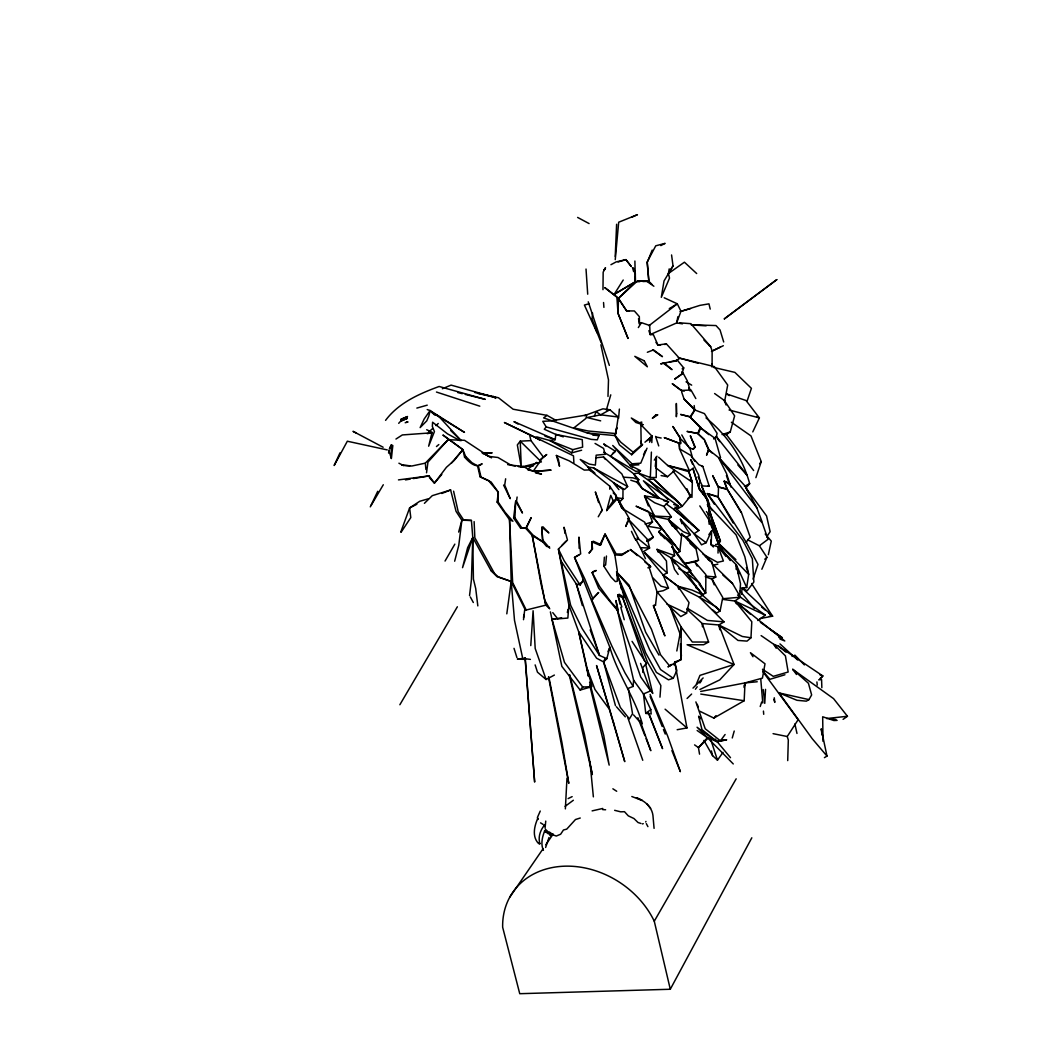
<?xml version="1.0" encoding="UTF-8"?>
<svg xmlns="http://www.w3.org/2000/svg" width="1046" height="1046" viewBox="0 0 1046 1046"><rect width="100%" height="100%" fill="white"/><g stroke="black" fill="none" stroke-linecap="round" stroke-linejoin="round"><path stroke-width="1.5" d="M480.088 476.78L488.404 480.467L498.288 492.195L497.112 502.093L509.533 519.757L512.919 521.235L505.113 512.318L498.223 502.145L498.288 492.195L491.045 481.958L480.088 476.78L477.564 465.862L471.968 462.711L465.601 456.37L462.868 449.636L443.112 435.162L462.868 449.636L464.568 457.128C468.556 461.561 476.022 469.314 482.154 463.77L477.564 465.862M712.352 510.553L709.502 506.63L709.515 504.25L701.408 485.292L707.188 500.524M656.404 456.775L656.208 477.538L650.324 477.525L638.335 473.04L633.667 473.76L610.433 456.174L603.647 452.238M602.98 289.677L603.163 272.117L605.15 268.626M616.303 498.824L620.696 500.929L622.906 498.55L622.998 489.541L593.618 467.928L588.074 467.065L580.242 459.456L589.277 464.084L595.383 465.117L596.155 455.18L605.176 454.291L603.568 448.394L595.043 443.439M671.336 664.458L667.949 666.903L680.946 659.634L681.299 627.286L670.185 607.281L657.071 591.918L649.017 566.984M736.136 569.259L736.201 564.683L718.118 546.77L711.175 544.848L710.718 540.102M591.892 541.828L591.801 549.412L589.003 553.138L592.52 548.993L591.892 541.828L599.711 545.214L600.875 544.652L605.046 534.048L616.159 553.988L622.435 554.04L628.973 550.51L621.599 555.374L614.826 554.851L605.046 534.048L599.711 545.214M718.027 553.086L718.118 546.77L726.002 556.524M787.716 760.612L788.318 740.032L787.246 736.515L798.137 719.713L762.678 671.375M607.988 396.473L608.497 379.907L600.901 344.762M618.513 298.476L618.016 313.277L628.018 338.394L618.016 313.277L616.879 296.894L604.771 287.611L618.513 298.476L626.632 310.91L629.3 311.237M708.887 534.624L711.646 530.793L711.175 544.848L713.411 546.966M714.366 504.224L707.344 493.607L718.171 497.138L718.524 487.253L712.679 475.59L718.171 486.887L727.323 489.554L724.237 481.369L727.323 489.554M682.031 371.513L681.927 374.193L674.683 379.11L683.064 373.082L687.261 380.77L690.242 390.812M650.324 477.525L651.397 452.107M651.802 442.576L652.076 436.221L640.858 424.689L640.4 422.532L641.826 422.153L640.61 423.512L640.4 422.532M615.231 256.466L616.617 224.262M700.022 711.332L713.843 718.079L744.177 700.742L745 682.92L762.442 678.109L765.005 663.805L750.427 652.704L752.976 656.731M549.555 547.058L546.6 546.391L542.743 541.867L532.257 535.552L525.746 528.348L521.862 527.916L514.92 517.796L515.704 501.204L522.451 513.037L516.541 501.06L517.116 497.02M565.363 808.885L566.971 778.185M686.83 609.125L702.232 623.547L718.864 624.972L737.992 640.44L747.04 641.106L750.976 637.772L751.799 621.729L734.867 601.019L722.76 599.384M765.528 689.366L764.757 703.357L763.214 689.549M741.666 594.272L742.019 588.022L746.7 587.525L748.675 574.359L744.883 556.877L736.123 534.924L709.502 506.63M739.757 595.383L740.503 583.812L736.201 564.683L746.7 587.525M530.767 645.604L533.094 610.759L535.186 648.455L546.104 679.508L554.38 675.062M614.826 554.851L617.258 570.488L617.258 581.301L615.375 581.602L610.942 577.013L603.738 566.004L604.379 557.178M564.971 533.395L564.056 527.249L567.481 540.115L558.407 549.085L568.893 605.111L578.713 631.849L596.625 658.235L603.607 661.935L620.33 707.423L629.391 718.929L632.542 713.751L628.306 688.333L633.131 686.424L633.588 680.188L617.428 610.341L615.963 600.548L618.068 609.674L617.428 610.341L640.727 676.997L650.612 690.883L643.46 693.956L645.761 713.398L649.828 713.869M659.974 697.159L660.85 685.535L647.513 662.196L622.841 597.998L617.807 595.017L620.069 604.287M388.615 453.114L388.837 450.264L391.335 458.462L392.838 445.531M568.893 605.111L567.847 618.055L552.013 619.389L550.392 611.884M618.591 418.269L619.376 409.091M592.585 313.055L592.049 319.056L596.547 331.307M615.244 259.656L618.683 222.223L637.432 214.665L631.889 217.163M606.458 556.027L605.634 564.984L603.738 566.004M673.977 664.916L674.709 662.026L680.946 659.634L681.404 654.901M693.38 467.98L689.484 470.805L679.482 448.812L679.312 443.243L664.223 437.607L680.619 443.779L679.952 437.424L672.879 426.467L680.462 438.705L689.719 447.714L692.191 456.579L691.498 456.605L694.975 461.312M655.267 466.411L656.09 458.383M523.536 617.755L523.889 614.617M469.549 595.579L471.419 579.824L472.779 537.5L471.419 520.437L463.744 520.137L458.187 511.677L453.598 491.189M655.502 605.203L653.384 605.438L664.89 635.916L653.462 605.909L655.502 605.203L657.071 591.918L663.19 590.715L668.486 588.087L663.099 575.012L644.571 552.785M523.497 619.69L524.817 608.968L511.193 581.484L509.533 519.757L512.658 582.544L526.216 610.014L545.829 605.15L548.771 607.961M525.746 528.348L531.172 517.639L526.439 527.785L520.633 528.23L513.625 518.032L515.704 501.204M426.533 472.766L427.958 462.097L448.381 439.412L425.33 463.143L411.797 466.019L401.873 465.182L409.967 465.771M506.8 613.845L511.193 581.484L498.21 576.791L491.005 570.567L472.779 537.5L467.627 547.712L462.541 567.664L472.779 537.5L473.42 579.105L475.708 588.532L477.826 605.895M505.649 478.793L504.708 485.043L510.226 498.667L503.584 485.069M545.633 847.456L549.006 837.48M616.107 431.109L618.238 417.014L609.91 409.757L602.901 408.829L584.531 415.641M545.75 821.097L545.058 828.118M669.205 268.874L668.42 273.503L669.518 278.092L661.32 297.326L664.014 280.995L673.023 265.88L671.571 254.963M642.466 444.929L631.679 454.735L619.428 444.851L615.153 435.594L616.787 427.788M700.872 491.581L698.715 487.253L699.944 480.702L698.584 474.819L691.014 459.835M724.564 401.742L727.702 385.02L714.34 366.597L678.253 357.784L698.244 363.276M676.814 650.978L681.299 627.286L692.334 642.022L708.613 642.048L702.232 623.547L702.441 626.802M677.9 316.703L676.644 322.939L650.167 334.589L648.912 330.641M744.085 687.536L745 682.92L757.226 681.757M642.597 444.184L633.131 452.16L620.866 442.275L615.153 435.594L616.682 427.945M716.471 436.404L713.83 438.745L716.471 436.404L717.085 433.319L704.429 413.615L694.609 409.901L684.071 399.036L681.626 391.897M567.35 612.498L567.965 609.543M768.339 554.72L771.281 541.096L765.201 533.996M744.294 686.111L745 682.92L700.689 691.445M427.213 409.561L430.089 410.568L428.86 415.981L426.781 420.832L420.126 427.605L424.205 418.949L430.089 410.568L464.489 432.377L431.357 412.098M669.205 606.144L680.776 616.552L686.555 613.322L689.026 602.574L677.913 586.257L663.099 575.012L667.126 572.907L666.433 560.996L657.071 549.372L674.605 555.596L672.565 545.267L658.679 531.616L662.131 528.635L647.919 526.321L652.495 521.928L648.507 511.533L636.06 506.199L653.789 514.567L652.168 515.953L649.488 514.331M395.95 439.045L402.344 434.94L431.972 432.796L428.651 446.197L434.43 431.593L432.338 426.389L432.599 422.231L447.518 433.855L460.057 440.667M454.67 561.205L458.789 545.201L461.874 520.228L456.056 511.376L450.617 489.973L432.273 495.66L424.415 503.322M615.466 705.645L603.607 661.935L606.824 658.692L609.844 647.278L574.529 557.413L580.661 553.87L578.948 537.095L579.131 548.339M606.667 510.592L610.746 495.346L613.204 500.838L606.667 510.592L617.571 498.406L629.431 518.803L625.743 526.478L627.731 521.065M458.658 532.061L461.874 520.228L471.419 520.437M723.531 434.796L726.369 434.574L730.252 431.906L734.632 415.863L724.329 400.461L714.614 393.531M720.459 457.507L720.014 459.089L719.334 458.213L720.459 457.507L715.098 438.379L700.166 427.539L690.059 416.975L680.606 414.438L690.7 416.831L695.106 409.771L684.071 399.036M732.265 737.966L734.227 731.023M666.367 362.622L663.269 363.145L672.042 369.643L664.092 362.884L660.693 363.877L677.324 360.203L683.731 367.904L681.927 374.193L683.064 373.082M606.353 410.019L610.772 394.839M392.093 445.151L391.217 448.119L391.335 458.462M760.22 706.508L761.684 702.01M753.068 579.105L757.984 564.395L746.687 543.031L717.661 496.471L718.171 497.138M755.879 477.656L761.253 461.639L750.976 435.907L731.376 422.244M747.223 400.71L751.42 388.341L734.88 372.389L713.62 367.408M573.888 462.62L573.496 455.821L504.407 422.519L535.565 437.62L536.716 436.862L549.791 440.523L571.731 452.866L572.816 449.662L582.635 447.113L582.269 439.647L555.753 434.391L544.286 429.252L546.195 426.912L591.16 439.372L597.292 439.83L598.966 435.62L587.355 433.005L543.619 417.89L547.006 415.367L556.394 420.61M400.814 531.969L409.614 507.951L419.721 501.282L428.559 498.746M594.416 416.19L596.089 411.627L600.626 414.831L618.238 417.014M699.565 429.03L697.774 433.515L704.036 439.621M652.194 250.099L647.278 262.298L648.86 281.322L651.854 284.277M694.178 405.547L694.609 409.901L690.059 416.975L700.859 427.539L698.44 433.489L687.013 431.423L697.774 433.515L704.389 439.503L708.848 449.492L706.56 455.206L708.508 449.636L704.677 441.059M696.375 684.162L699.97 675.363L734.057 664.485L718.864 624.972L724.054 621.873L699.369 597.161L677.913 586.257L663.099 575.012M549.438 832.041L551.307 833.531L550.222 835.336L550.811 835.689L551.543 833.91L548.339 833.832L544.508 830.864L545.528 831.858M647.029 448.198L640.74 463.182L632.059 463.796L630.267 465.405L612.721 445.478L632.059 463.796M649.553 442.21L652.076 436.221L644.964 442.197M761.854 569.246L766.914 557.283L759.37 545.777L747.746 539.854L746.216 542.56M603.607 661.935L604.85 659.006M607.974 651.671L609.844 647.278C617.624 674.173 634.464 696.845 642.322 723.793M544.665 830.982C542.259 836.918 540.507 844.305 543.449 850.306M391.23 445.008L389.426 448.943L391.439 444.785M643.525 454.788L645.5 450.499M650.102 440.497L652.076 436.221L647.265 440.575M339.989 452.84L334.158 465.496L347.337 441.216L387.242 449.911M681.966 523.732L680.384 519.274L694.073 533.735L701.526 544.848L706.142 542.691L711.646 530.793M616.63 573.718L645.709 652.926L656.43 672.434L668.486 679.822L673.245 678.266L676.84 670.578L674.709 662.026L686.961 727.938L677.167 729.716M752.78 431.893L759.383 417.903L746.007 400.5L726.617 393.924L729.31 395.61M370.951 505.44L377.737 491.293M601.385 511.638L602.182 509.964L595.344 491.921L598.6 502.538M540.246 811.055L537.422 817.462L537.892 819.489L537.814 818.273C534.362 826.105 531.799 836.735 538.638 843.599L539.854 843.625C537.958 837.192 540.207 830.197 544.495 825.242L543.619 826.078L545.175 824.967M670.29 989.255L654.273 921.212A84.085 68.356 33.4 0 0 564.016 866.206A84.085 68.356 33.4 0 0 502.655 927.253L519.744 993.7L670.29 989.255L751.826 837.794M631.679 454.735L633.131 452.16M709.502 511.311L720.419 541.057L718.615 544.234L709.502 511.311L719.857 539.762L718.053 542.939L718.615 544.234L715.634 544.482M560.8 560.591L576.346 584.06L580.321 584.897L583.315 579.654L582.321 582.308L579.236 583.707L564.147 560.708L558.407 549.085L570.645 605.255L582.164 628.581L599.528 655.45L606.824 658.692M604.17 270.116L605.529 267.763L603.895 270.077M598.26 516.776L602.182 509.964M654.273 921.212L736.175 778.825M824.405 757.644L826.994 756.088L812.206 738.685L779.035 692.936L797.013 700.297L806.348 701.16L808.963 699.617L811.644 694.949L808.414 683.247L792.75 669.322L796.516 674.487M445.034 561.061L454.84 544.142M399.86 704.743L457.364 606.785M370.271 506.852L383.294 484.756M673.023 265.88L668.42 273.503L684.424 262.193L696.688 273.542M638.348 327.568L641.381 322.665L649.671 325.463L650.167 334.589L653.397 334.72L657.921 345.01L660.667 344.814M385.569 420.361C398.618 402.88 419.171 393.78 439.137 386.484L485.266 399.35L465.339 394.434M639.864 281.622L635.38 281.766L614.133 294.384L623.22 280.027M766.679 536.899L770.131 531.656L766.561 515.94L745.916 487.881L749.655 483.683C742.765 457.638 726.878 434.822 706.011 417.929M401.141 532.153L410.79 517.587L409.614 507.951L416.883 504.237M654.312 460.096L656.966 456.213M509.781 897.154L543.057 848.777M545.829 844.75L553.216 834.002M533.408 471.001L542.05 458.488L546.744 454.539L540.481 459.416M703.932 740.437L712.588 755.657L717.478 760.181L722.995 752.362M695.42 689.236L697.198 686.751M699.839 683.025L701.618 680.541M725.1 734.514L720.406 740.856L717.138 741.64L707.436 737.692L697.146 730.5M759.644 463.757L761.253 461.639M605.83 446.119L603.699 443.909L615.414 451.244L610.433 456.174L635.837 471.38L640.505 470.674L638.335 473.04L677.586 501.204L682.149 506.356L691.393 495.15L688.033 498.38M693.027 449.179L695.159 447.034L690.321 435.711L694.792 446.982M821.149 678.043L822.849 675.951L778.682 646.245L773.87 644.388L761.122 635.602M695.159 447.034L693.328 449.257L688.948 447.806M555.217 618.84L552.013 619.389L561.846 666.367L580.177 690.059L582.7 687.039L590.428 686.686M632.046 641.355L646.428 663.373L642.689 667.793L642.819 672.408M441.791 474.439L434.417 483.121L429.357 477.604M451.271 463.286L462.868 449.636L454.212 460.423L446.433 467.287L434.417 483.121L429.082 475.904L398.474 479.892M591.696 599.816L598.547 592.559L591.696 599.816L611.845 646.01L625.024 672.918L633.131 686.424M713.843 718.079L715.987 715.647M550.811 835.689L552.066 834.29L551.307 833.531M715.765 741.078L697.067 727.232L707.436 737.692L698.44 747.589L699.539 754.153M398.696 423.316L400.723 421.133L407.182 418.4L400.723 421.133M630.803 480.206L636.661 482.075L638.845 479.748L633.667 473.76L635.994 477.787M551.543 833.91L550.222 835.336L552.066 834.29M747.746 539.854L750.244 537.226L741.392 512.344L727.101 489.005L718.171 486.887M645.957 821.424L645.696 821.973M561.702 545.659L566.108 541.083M730.919 487.031L726.499 473.485L718.471 457.494L708.508 449.636L711.999 452.944M693.001 688.098L703.134 677.939M708.613 737.587L698.44 747.589L694.583 744.883M641.381 322.665L639.498 324.012L639.328 316.611L634.36 310.95L626.632 310.91L618.304 298.437L635.38 281.766L635.314 273.333L633.628 268.247L632.503 267.698L633.667 271.633M648.35 505.963L644.532 495.961L654.652 502.76L663.883 506.369L668.577 501.792L659.359 498.171L642.205 488.534L636.661 482.075M687.078 698.467L691.628 694.06M679.089 506.983L676.854 509.127L698.885 530.453L694.073 533.735L706.142 542.691M595.972 457.769L603.529 456.971L621.86 473.916L627.626 486.547L624.475 489.476L613.479 482.886L618.957 489.659M819.698 678.854L822.849 675.951L819.868 674.748M764.783 559.244L766.914 557.283M618.304 298.437L637.668 280.759L648.86 281.322L647.134 262.075L655.75 245.81L665.112 243.365L660.811 245.614M428.952 431.854L432.443 428.716M435.934 425.578L438.261 423.486M661.124 475.577L667.492 476.728L674.67 470.465M658.98 497.896L643.408 480.794L678.083 505.819L673.899 509.428L666.184 503.884M573.365 800.242L565.088 806.374M436.47 446.537L438.81 444.55M623.508 509.18L644.624 522.111L653.305 537.304L649.318 540.625L646.663 541.383M653.358 518.803L652.168 515.953L668.276 519.404L671.362 516.881L663.883 506.369M612.538 453.533L615.414 451.244M527.942 469.17L536.716 462.345M648.938 325.711L677.311 303.811L680.959 311.237L676.644 322.939L682.437 323.829M645.761 713.398L650.769 709.554L643.46 693.956L633.588 680.188M759.37 545.777L768.039 539.305L762.351 523.052L729.402 484.193L724.185 481.134L729.977 483.592M646.428 663.373L645.604 663.975L652.73 693.459L651.2 690.661M464.568 457.128L465.601 456.37M757.84 620.54L765.28 615.153L737.548 595.017M843.089 719.36L847.443 716.262L833.557 698.623L792.75 669.322M712.025 563.533L732.54 583.537L740.463 597.201L734.867 601.019L736.449 603.777M680.841 534.624L686.712 537.121L690.36 534.676L680.384 519.274M405.194 422.741L408.032 421.996L406.476 421.917M669.466 362.099L675.664 361.066L679.612 358.503L666.367 343.846L657.921 345.01L655.986 342.395M674.605 555.596L671.022 557.91L657.071 549.372L658.143 552.131M635.654 540.337L638.505 538.598L628.031 518.502M669.296 308.596L677.311 303.811L664.197 297.77M614.133 294.384L635.38 281.766L634.896 261.042M643.538 551.543L649.579 547.999L647.409 539.344L627.626 518.45M682.136 368.833L683.731 367.904M688.098 539.814L686.712 537.121L711.868 562.225L715.765 577.013L712.012 579.183L705.292 576.764M723.309 345.716L711.502 351.43M579.223 554.759L574.529 557.413L584.871 579.118L592.977 598.992M613.204 500.838L617.571 498.406L623.547 509.899M609.91 409.757L600.626 414.831L587.067 417.563L600.666 420.858M610.942 264.703L616.094 261.931L625.913 259.643L631.248 266.482L625.913 259.643L618.081 261.971M708.613 642.048L703.605 644.741L687.091 644.754L734.057 664.485L719.792 679.874L699.879 689.523M744.464 486.403L749.655 483.683M675.664 361.066L677.324 360.203M617.428 610.341L598.678 588.244L592.114 572.541L596.259 570.475L593.069 571.613M711.633 351.273L720.289 347.076M568.096 798.608L572.149 796.634M678.749 568.527L686.712 572.999L702.023 594.847L705.723 593.082L705.88 574.62L694.819 561.911L683.953 563.794L698.506 560.277L695.982 548.588L686.712 537.121M646.69 540.416L653.305 537.304M698.506 560.277L694.819 561.911L697.146 566.082M792.057 656.443L794.934 655.175L804.387 664.916M664.785 344.526L666.367 343.846M442.353 388.746L451.088 385.111L495.033 397.415L477.852 393.388M441.791 493.477L450.617 489.973M647.343 352.28L653.528 349.887L662.445 356.673L652.639 349.835M647.866 567.821L650.651 566.801L642.532 558.708L630.241 549.464L637.445 555.583M621.206 588.767L620.121 582.609L624.305 597.501L622.841 597.998L644.545 660.915M642.375 823.947L643.251 823.647M680.253 311.525L690.504 308.609M722.054 434.587L730.252 431.906M680.345 311.538L699.931 305.38L708.953 303.85L710.221 309.093M580.255 818.011L575.47 819.528L566.736 829.138L563.454 829.988L560.63 834.224L556.263 836.042L553.164 834.917M784.931 674.762L769.908 679.299L762.835 671.009M645.094 524.111L652.495 521.928M580.177 690.059L590.506 687.052M700.48 718.759L698.623 716.209L701.997 729.637L717.138 741.64L723.021 739.953M416.844 408.084L427.239 405.155M588.82 303.824L584.4 305.053L597.109 332.837M571.731 452.866L581.615 450.225M520.633 528.23L521.862 527.916M539.854 462.384L521.3 467.131L518.28 466.568M713.424 565.167L717.857 564.134M592.114 810.885L602.758 808.453M760.167 618.552L772.549 616.172L751.59 583.511M715.281 739.091L717.138 741.64L726.486 739.875M513.625 518.032L514.92 517.796M427.147 433.645L431.972 432.796M726.565 739.77L720.406 740.856L705.213 728.748L695.878 701.905M405.482 479.892L410.202 479.094M413.353 478.571L429.082 475.904M558.42 618.304L561.624 617.755M530.4 659.398L522.712 658.379L517.43 659.215L525.537 659.333M522.83 466.961L533.565 465.797M826.641 718.55L847.443 716.262M679.312 443.243L680.737 443.086L679.952 437.424M722.917 598.704L740.463 597.201M632.569 467.588L630.267 465.405L638.936 464.777M535.696 471.21L550.85 470.151L535.696 471.21L528.034 470.059M482.559 453.493L492.143 452.84L482.886 453.023M701.722 466.464L702.794 466.398L709.266 486.272L702.389 485.932L698.022 476.845M818.652 679.822L821.594 679.665L821.842 687.693M543.253 456.88L530.963 440.614L520.228 441.164L517.339 444.916L521.3 467.131L520.228 441.164L541.41 461.992M837.127 720.38L833.884 720.537L822.679 716.758L823.006 741.339M681.691 390.589L672.238 383.673L681.142 390.472L690.975 390.014L695.825 398.565M642.859 281.518L648.86 281.322L637.668 280.759M700.859 427.539L700.166 427.539L708.861 434.665M677.586 501.204L653.959 479.264L648.062 479.251L667.871 499.491M769.425 616.159L772.549 616.172L742.019 588.022L747.158 590.82L753.852 582.007L752.349 558.721L742.895 540.364L707.344 493.607L716.183 496.065M691.301 324.809L716 325.554L720.04 329.974L723.701 341.977M779.178 637.681L782.316 637.772L760.416 622.344M447.727 439.712L464.529 440.301L488.927 456.396L497.961 457.494L511.036 465.169L523.549 466.451L528.008 469.275L541.475 474.126L535.552 472.936M683.025 562.486L671.924 546.875L677.207 553.112L679.848 551.517L652.168 515.953L671.362 516.881M497.112 502.093L498.223 502.145M691.471 324.927L706.128 325.829M602.601 809.591L605.608 809.774M623.494 477.159L632.987 477.852L638.845 479.748M679.743 322.835L690.909 323.685L710.679 346.671L712.13 350.959L712.091 367.054L711.711 364.047M592.834 435.162L598.966 435.62M724.054 621.873L707.41 620.422L687.3 608.236M615.741 433.567L587.944 430.965L573.849 427.906L585.93 418.413L586.662 414.987L550.536 420.937L542.756 421.316L546.195 426.912M587.355 433.005L615.153 435.594M705.527 576.071L715.765 577.013M829.713 718.864L835.859 719.504M616.565 497.791L622.906 498.55M700.781 694.06L744.177 700.742M659.359 498.171L644.532 495.961L653.789 514.567M779.165 637.302L782.316 637.772L770.392 629.444M750.976 637.772L742.346 636.478L718.864 624.972L719.831 629.757M547.006 415.367L513.115 409.221L498.471 397.755L474.871 392.512M681.142 390.472L684.319 391.06M507.689 464.607L515.26 466.006M808.963 699.617L779.035 692.936M656.613 437.123L661.164 438.026M773.072 733.664L787.246 736.515M664.066 500.825L668.577 501.792M631.823 796.516L642.1 800.452L636.413 797.745C644.297 800.556 651.815 806.61 652.939 815.37L654.077 828.354M689.484 470.805L667.649 465.47L658.666 457.233M614.643 810.323L620.709 811.827L624.475 811.683L628.293 815.854L633.954 818.534L638.008 822.509L640.923 823.463M457.677 392.538L462.28 393.675M668.486 588.087L661.046 586.218L653.109 578.085M729.062 409.98L759.383 417.903L756.912 416.36M690.334 479.761L692.321 482.219L688.804 471.707L667.649 465.47L692.321 482.219L691.955 497.347L673.062 471.027M673.729 504.447L678.083 505.819M563.271 436.836L555.753 434.391L555.23 439.634L549.791 440.523L572.816 449.662M436.457 392.041L479.8 406.175M544.927 436.156L555.23 439.634L513.939 421.63L518.005 424.022M495.647 397.388L493.176 396.434L495.699 398.395M780.015 639.08L784.788 640.976L734.867 601.019L765.28 615.153M556.394 455.468L558.433 459.521L559.532 466.281L556.394 455.468L569.129 460.815L584.256 470.085L589.617 469.916L609.713 486.129L615.702 494.954L621.193 506.369M690.36 534.676L683.025 531.551L668.276 519.404L672.486 526.282M702.794 466.398L698.82 464.672L691.498 456.605M593.174 541.187L600.875 544.652M666.89 604.052L686.555 613.322M426.69 429.736L432.26 432.364M398.918 463.208L403.625 465.575M630.267 465.405L640.505 470.674M593.618 467.928L627.626 486.547M355.875 432.848L353.012 431.331L383.137 447.243M577.627 217.424L589.094 223.569M488.927 456.396L482.141 452.683L491.528 457.873M703.082 554.275L717.53 562.356L723.401 560.996L718.118 546.77L719.74 549.477M433.554 413.327L438.692 416.269L461.181 440.667L450.813 430.638M708.22 485.658L709.266 486.272M679.482 448.812L690.948 455.52M686.058 381.829L691.668 385.15M535.565 437.62L539.631 440.078M540.534 822.849L543.135 824.431M658.352 498.524L642.205 488.534L637.55 480.48M619.075 594.206L624.305 597.501M612.878 788.802L616.695 791.26M545.384 829.282L550.928 834.368L550.196 833.688M762.495 669.244L773.269 676.357L788.161 672.016L785.415 655.881L773.87 644.388L776.171 648.219M655.79 467.863L667.492 476.728M673.245 678.266L660.588 669.584L649.566 649.579L616.748 573.731M645.983 280.746L653.868 286.238M542.992 526.818L548.862 532.95L541.867 527.262L542.743 541.867L533.002 535.094L526.439 527.785M708.168 559.545L711.868 562.225L705.148 556.433M708.757 345.258L710.679 346.671L703.945 340.081M706.612 498.694L698.584 488.037L707.711 499.674L709.358 515.43L708.077 514.501L718.615 544.234L706.612 498.694L698.715 487.253L693.132 469.249M524.817 608.968L526.216 610.014M621.298 507.336L623.769 509.232M712.378 609.726L716.641 613.048L720.106 610.942L722.76 597.488L712.012 579.183L714.209 584.832M699.107 584.165L705.723 593.082L699.682 583.328L686.712 572.999L690.805 570.868L671.924 546.875M778.682 646.245L785.991 652.168M637.119 537.84L649.579 547.999L640.414 547.686L635.72 539.095M677.141 528.753L668.276 519.404L681.547 536.101L679.848 551.517L674.892 544.835L658.679 531.616L661.255 535.604M761.553 606.968L765.227 610.04M768.888 613.1L772.549 616.172M688.896 522.046L673.899 509.428L698.885 530.453L691.393 524.151M736.083 602.051L750.583 614.368M644.65 561.702L650.651 566.801L648.886 565.075M546.104 679.508L537.474 672.186L535.134 664.903M665.099 709.188L686.961 727.938M613.191 492.967L615.558 495.02L615.924 497.844M722.851 575.052L732.54 583.537M690.046 543.384L695.982 548.588L681.574 533.421M702.023 594.847L720.106 610.942L716.301 606.955L699.369 597.161L703.134 595.043L695.525 585.734L696.479 588.584M594.913 473.171L588.074 467.065L590.206 470.7M644.715 552.615L667.126 572.907M779.976 643.918L797.653 660.013M735.9 559.61L718.053 542.939L748.675 574.359L746.386 567.507M653.959 479.264L668.054 492.81M671.584 496.196L682.149 506.356L676.854 509.127L675.023 507.075M430.089 410.568L434.691 415.027M753.643 470.517L726.369 434.574M707.436 737.692L733.272 763.946M685.915 565.808L690.805 570.868L671.022 557.91L674.539 569.429L678.187 574.45M618.068 609.674L611.086 602.235L599.763 586.662L592.114 572.541M756.794 507.728L719.334 458.213L744.974 485.867L756.794 507.728L762.037 521.64M737.861 464.999L747.354 475.512L716.34 436.522M579.236 583.707L580.321 584.897M633.575 714.902L638.74 720.668M616.447 706.769L625.325 716.85M661.739 535.134L664.785 538.651M541.867 527.262L542.573 539.854L549.751 548.235M491.005 570.567L496.955 576.634L511.193 581.484L514.501 620.317L522.712 658.379M650.625 808.27L646.938 803.943M717.138 741.64L730.5 757.696M740.032 591.055L754.388 608.432M719.334 458.213L724.525 464.489M727.624 468.255L729.703 470.765M669.819 666.184L660.523 654.731L651.462 629.3L629.561 587.185L616.473 571.927L629.13 585.185L645.63 632.15L658.98 655.123M641.983 549.608L640.414 547.686L645.474 558.695M552.772 612.629L557.806 618.879M688.869 569.9L699.682 583.328M652.168 515.953L674.892 544.835M699.813 505.911L708.717 519.561L718.615 544.234M603.529 456.971L605.425 459.442M706.403 511.546L709.358 515.43M668.276 519.404L675.677 529.145M689.628 571.43L692.478 575.248M582.7 687.039L564.487 662.38L552.013 619.389M717.739 543.659L730.2 560.564M737.875 570.972L739.784 573.574M608.877 708.534L594.952 689.497L587.316 669.309L578.713 631.849L588.427 676.265L587.316 669.309L588.166 672.447M675.311 563.807L671.022 557.91L703.134 595.043L692.007 590.049L677.913 586.257L678.736 589.264M716.183 436.43L719.661 441.595M727.101 489.005L741.104 512.383M717.661 496.471L733.181 522.987M544.744 600.273L545.829 605.15L540.913 583.42L532.257 535.552L544.744 600.273L549.751 608.89M681.783 434.94L688.229 446.524M494.51 573.509L474.832 537.709L474.126 521.601M470.308 596.965L473.328 602.509M745.916 487.881L748.975 493.568M646.31 823.62L647.919 826.641M707.344 504.577L709.502 508.905M640.57 663.412L650.612 690.883M631.457 531.368L635.053 539.056M617.571 498.406L622.017 508.317M688.699 387.778L690.007 390.759M719.857 539.762L720.419 541.057M690.765 459.992L692.57 464.228M650.089 694.4L667.623 735.953L680.371 771.687L671.898 750.623M648.808 713.137L662.563 748.648L648.141 712.431M597.188 332.811L601.189 342.761M650.128 696.44L662.223 726.539M663.439 729.546L665.256 734.07M697.237 704.259L698.349 707.096M686.987 488.809L690.386 497.451M637.864 717.7L644.924 735.691M646.101 738.685L650.795 750.688L640.074 720.707M724.329 400.461L726.094 404.985M670.185 607.281L680.122 634.059L680.227 637.262M627.665 717.281L642.754 760.285M590.192 629.901L599.528 655.45L576.346 584.06L582.361 605.582M726.408 475.512L729.402 484.193M617.807 595.017L621.834 606.915L620.814 607.373L624.24 619.742M609.334 365.368L588.244 301.823M773.831 699.395L774.811 702.389L774.262 697.76M655.594 436.404L658.719 445.923M688.804 471.707L692.034 481.631M710.718 739.43L717.478 760.181M514.017 648.337L516.946 657.659M693.106 468.634L698.715 487.253M589.016 675.598L591.984 686.621M589.617 682.123L603.751 735.482L609.177 765.123L589.722 685.222M736.201 564.683L738.528 574.019M569.691 674.735L584.479 734.475L592.337 774.589L569.286 674.905M711.424 750.95L712.588 755.657M529.485 434.561L530.963 440.614M478.336 465.81L480.977 476.937M794.882 723.924L796.987 733.455M826.994 756.088L821.202 728.814L822.104 735.077M548.889 677.193L561.99 742.804L568.789 783.376L548.483 676.906M638.505 318.703L639.498 324.012M634.713 277.347L635.38 281.766M615.702 494.954L616.172 498.158M816.913 681.94L817.24 685.13M589.944 761.736L593.37 796.856M708.717 519.561L709.188 524.308M650.769 709.554L651.174 714.026M425.33 463.143L425.905 469.51M542.573 539.854L542.743 541.867M525.223 657.908L534.65 782.068L525.027 657.699M760.743 678.776L762.769 702.99M763.436 711.071L763.711 714.3M679.233 443.922L679.534 447.466M603.542 302.529L603.908 307.38M586.022 269.044L587.708 294.188M641.028 441.177L641.172 444.262L640.858 424.689M680.436 643.656L680.946 659.634M609.713 486.129L609.766 489.214M676.618 413.549L676.357 416.726L676.344 403.481L676.618 413.549M538.978 843.259L539.854 843.625L538.978 843.259M656.012 414.739L652.364 418.23L657.777 414.844L656.012 414.739M776.773 279.635L724.329 318.873L776.773 279.635M407.443 416.57L400.997 419.315L407.443 416.57M642.911 424.728L635.863 422.479L631.313 417.995L642.911 424.728M644.231 360.805L634.804 356.333L647.369 366.793L644.231 360.805M613.518 722.459L596.534 665.557L624.75 761.619L613.518 722.459"/></g></svg>
